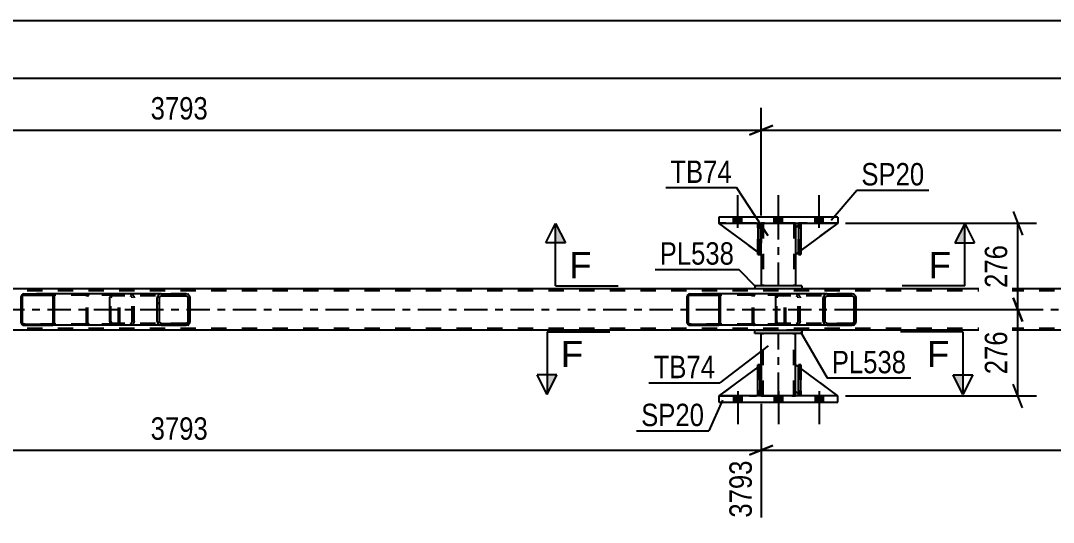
# Model space of a CAD drawing. Header units: millimetres. Extents: x 0 to 841, y 0 to 594.
# Drawn here: x 147.4 to 279.4, y 202.5 to 266.7 of the extents above; entities that cross this region are included whole.
import ezdxf

# ---------------------------------------------------------------- set-up
doc = ezdxf.new("R2010")
doc.units = ezdxf.units.MM
doc.linetypes.add('DXK_LINE_DOT2', pattern=[3.9198, 1.9599, -1.9599])
doc.linetypes.add('DXK_LINE_DOT3', pattern=[5.9187, 2.979, -0.9799, 0.9799, -0.9799])
doc.styles.add('Arial', font='ARIAL.TTF', dxfattribs={"height": 0.2})
doc.styles.add('Arial Narrow', font='ARIALN.TTF', dxfattribs={"height": 0.2})

# ---------------------------------------------------------------- blocks, each defined once
blk = doc.blocks.new('Bolt-318888172-3128 - 3103')
at = {"linetype": 'Continuous'}
for points in [[(239.6, 218.67), (238.56, 218.67), (238.56, 217.87), (239.6, 217.87)], [(239.6, 218.67), (238.56, 218.67), (238.56, 217.87), (239.6, 217.87)], [(239.6, 218.67), (238.56, 218.67), (238.56, 217.87), (239.6, 217.87)], [(244.8, 218.67), (243.76, 218.67), (243.76, 217.87), (244.8, 217.87)], [(244.8, 218.67), (243.76, 218.67), (243.76, 217.87), (244.8, 217.87)], [(250, 218.67), (248.96, 218.67), (248.96, 217.87), (250, 217.87)], [(250, 218.67), (248.96, 218.67), (248.96, 217.87), (250, 217.87)], [(250, 218.67), (248.96, 218.67), (248.96, 217.87), (250, 217.87)]]:
    blk.add_hatch(color=1, dxfattribs=at).paths.add_polyline_path(points)
at = {"color": 1, "linetype": 'Continuous'}
for p, q in [((239.08, 219.27), (239.08, 215.07)), ((239.08, 219.27), (239.08, 215.07)), ((239.08, 219.27), (239.08, 215.07)), ((244.28, 219.27), (244.28, 215.07)), ((244.28, 219.27), (244.28, 215.07)), ((249.48, 219.27), (249.48, 215.07)), ((249.48, 219.27), (249.48, 215.07)), ((249.48, 219.27), (249.48, 215.07)), ((238.56, 218.67), (238.56, 217.87)), ((238.56, 218.67), (238.56, 217.87)), ((238.56, 218.67), (238.56, 217.87)), ((239.6, 218.67), (239.6, 217.87)), ((239.6, 218.67), (239.6, 217.87)), ((239.6, 218.67), (239.6, 217.87)), ((243.76, 218.67), (243.76, 217.87)), ((243.76, 218.67), (243.76, 217.87)), ((244.8, 218.67), (244.8, 217.87)), ((244.8, 218.67), (244.8, 217.87)), ((248.96, 218.67), (248.96, 217.87)), ((248.96, 218.67), (248.96, 217.87)), ((248.96, 218.67), (248.96, 217.87)), ((250, 218.67), (250, 217.87)), ((250, 218.67), (250, 217.87)), ((250, 218.67), (250, 217.87))]:
    blk.add_line(p, q, dxfattribs=at)
blk = doc.blocks.new('Part-318888172-3245 - 3103')
at = {"linetype": 'Continuous'}
h = blk.add_hatch(dxfattribs=at)
h.set_pattern_fill('', scale=0.7, style=0, pattern_type=0)
h.set_pattern_definition([(45, (236.8374, 231.5114), (-1.57154, 1.57154), [])])
h.paths.add_polyline_path([(236.86, 231.39), (236.84, 231.51), (236.76, 231.62), (236.65, 231.68), (236.52, 231.71), (232.95, 231.71), (232.82, 231.68), (232.71, 231.62), (232.63, 231.51), (232.61, 231.39), (232.61, 228.03), (232.63, 227.91), (232.71, 227.8), (232.82, 227.73), (232.95, 227.71), (236.52, 227.71), (236.65, 227.73), (236.76, 227.8), (236.84, 227.91), (236.86, 228.03)])
h.paths.add_polyline_path([(236.68, 227.97), (236.64, 227.92), (236.59, 227.88), (236.52, 227.87), (232.95, 227.87), (232.88, 227.88), (232.83, 227.92), (232.79, 227.97), (232.78, 228.03), (232.78, 231.39), (232.79, 231.45), (232.83, 231.5), (232.88, 231.54), (232.95, 231.55), (236.52, 231.55), (236.59, 231.54), (236.64, 231.5), (236.68, 231.45), (236.69, 231.39), (236.69, 228.03)])
at = {"color": 2, "linetype": 'Continuous'}
for p, q in [((232.63, 231.51), (232.61, 231.39)), ((232.61, 228.03), (232.61, 231.39)), ((232.78, 231.39), (232.79, 231.45)), ((232.78, 228.03), (232.78, 231.39)), ((232.79, 231.45), (232.83, 231.5)), ((232.95, 231.71), (232.82, 231.68)), ((232.83, 231.5), (232.88, 231.54)), ((232.88, 231.54), (232.95, 231.55)), ((232.95, 231.71), (236.52, 231.71)), ((232.95, 231.55), (236.52, 231.55)), ((244.22, 231.71), (236.52, 231.71)), ((236.65, 231.68), (236.52, 231.71)), ((236.52, 231.55), (236.59, 231.54)), ((236.59, 231.54), (236.64, 231.5)), ((236.64, 231.5), (236.68, 231.45)), ((236.68, 231.45), (236.69, 231.39)), ((236.69, 228.03), (236.69, 231.39)), ((236.86, 231.39), (236.84, 231.51)), ((236.86, 228.03), (236.86, 231.39)), ((232.61, 228.03), (232.63, 227.91)), ((232.79, 227.97), (232.78, 228.03)), ((232.83, 227.92), (232.79, 227.97)), ((232.82, 227.73), (232.95, 227.71)), ((232.88, 227.88), (232.83, 227.92)), ((232.95, 227.87), (232.88, 227.88)), ((232.95, 227.87), (236.52, 227.87)), ((232.95, 227.71), (236.52, 227.71)), ((236.59, 227.88), (236.52, 227.87)), ((236.52, 227.71), (236.65, 227.73)), ((244.22, 227.71), (236.52, 227.71)), ((236.64, 227.92), (236.59, 227.88)), ((236.68, 227.97), (236.64, 227.92)), ((236.69, 228.03), (236.68, 227.97)), ((236.84, 227.91), (236.86, 228.03))]:
    blk.add_line(p, q, dxfattribs=at)
at = {"color": 7, "linetype": 'DXK_LINE_DOT2'}
for p, q in [((236.52, 231.71), (232.95, 231.71)), ((244.87, 231.55), (232.95, 231.55)), ((240.96, 231.39), (240.98, 231.51)), ((240.96, 228.03), (240.96, 231.39)), ((241.14, 231.45), (241.13, 231.39)), ((241.13, 228.03), (241.13, 231.39)), ((241.18, 231.5), (241.14, 231.45)), ((241.17, 231.68), (241.3, 231.71)), ((241.23, 231.54), (241.18, 231.5)), ((241.3, 231.55), (241.23, 231.54)), ((244.87, 231.71), (244.22, 231.71)), ((244.87, 231.71), (245, 231.68)), ((244.94, 231.54), (244.87, 231.55)), ((244.99, 231.5), (244.94, 231.54)), ((245.03, 231.45), (244.99, 231.5)), ((245.04, 231.39), (245.03, 231.45)), ((245.04, 228.03), (245.04, 231.39)), ((245.19, 231.51), (245.21, 231.41)), ((245.21, 231.41), (245.21, 231.39)), ((245.21, 228.03), (245.21, 231.39)), ((244.87, 227.87), (232.95, 227.87)), ((236.52, 227.71), (232.95, 227.71)), ((240.98, 227.91), (240.96, 228.03)), ((241.13, 228.03), (241.14, 227.97)), ((241.14, 227.97), (241.18, 227.92)), ((241.3, 227.71), (241.17, 227.73)), ((241.18, 227.92), (241.19, 227.91)), ((241.19, 227.91), (241.23, 227.88)), ((241.23, 227.88), (241.3, 227.87)), ((244.87, 227.71), (244.22, 227.71)), ((244.87, 227.87), (244.94, 227.88)), ((245, 227.73), (244.87, 227.71)), ((244.94, 227.88), (244.99, 227.92)), ((244.99, 227.92), (245.03, 227.97)), ((245.03, 227.97), (245.04, 228.03)), ((245.21, 228.01), (245.19, 227.91)), ((245.21, 228.03), (245.21, 228.01))]:
    blk.add_line(p, q, dxfattribs=at)
at = {"color": 2, "linetype": 'Continuous'}
for centre, start, end in [((232.93, 231.38), 110.7583, 155.68), ((236.54, 231.38), 24.32, 69.2417), ((232.93, 228.04), 204.32, 249.2417), ((236.54, 228.04), 290.7583, 335.68)]:
    blk.add_arc(centre, 0.331, start, end, dxfattribs=at)
at = {"color": 7, "linetype": 'DXK_LINE_DOT2'}
for centre, start, end in [((241.28, 231.38), 110.7583, 155.68), ((244.89, 231.38), 24.32, 69.2417), ((241.28, 228.04), 204.32, 249.2417), ((244.89, 228.04), 290.7583, 335.68)]:
    blk.add_arc(centre, 0.331, start, end, dxfattribs=at)
blk = doc.blocks.new('Bolt-318888172-3129 - 3103')
at = {"linetype": 'Continuous'}
for points in [[(238.56, 240.75), (239.6, 240.75), (239.6, 241.55), (238.56, 241.55)], [(238.56, 240.75), (239.6, 240.75), (239.6, 241.55), (238.56, 241.55)], [(238.56, 240.75), (239.6, 240.75), (239.6, 241.55), (238.56, 241.55)], [(243.76, 240.75), (244.8, 240.75), (244.8, 241.55), (243.76, 241.55)], [(243.76, 240.75), (244.8, 240.75), (244.8, 241.55), (243.76, 241.55)], [(248.96, 240.75), (250, 240.75), (250, 241.55), (248.96, 241.55)], [(248.96, 240.75), (250, 240.75), (250, 241.55), (248.96, 241.55)], [(248.96, 240.75), (250, 240.75), (250, 241.55), (248.96, 241.55)]]:
    blk.add_hatch(color=1, dxfattribs=at).paths.add_polyline_path(points)
at = {"color": 1, "linetype": 'Continuous'}
for p, q in [((239.08, 240.15), (239.08, 244.35)), ((239.08, 240.15), (239.08, 244.35)), ((239.08, 240.15), (239.08, 244.35)), ((244.28, 240.15), (244.28, 244.35)), ((244.28, 240.15), (244.28, 244.35)), ((249.48, 240.15), (249.48, 244.35)), ((249.48, 240.15), (249.48, 244.35)), ((249.48, 240.15), (249.48, 244.35)), ((238.56, 240.75), (238.56, 241.55)), ((238.56, 240.75), (238.56, 241.55)), ((238.56, 240.75), (238.56, 241.55)), ((239.6, 240.75), (239.6, 241.55)), ((239.6, 240.75), (239.6, 241.55)), ((239.6, 240.75), (239.6, 241.55)), ((243.76, 240.75), (243.76, 241.55)), ((243.76, 240.75), (243.76, 241.55)), ((244.8, 240.75), (244.8, 241.55)), ((244.8, 240.75), (244.8, 241.55)), ((248.96, 240.75), (248.96, 241.55)), ((248.96, 240.75), (248.96, 241.55)), ((248.96, 240.75), (248.96, 241.55)), ((250, 240.75), (250, 241.55)), ((250, 240.75), (250, 241.55)), ((250, 240.75), (250, 241.55))]:
    blk.add_line(p, q, dxfattribs=at)
blk = doc.blocks.new('Part-318888172-3247 - 3103')
at = {"linetype": 'Continuous'}
h = blk.add_hatch(dxfattribs=at)
h.set_pattern_fill('', scale=0.7, style=0, pattern_type=0)
h.set_pattern_definition([(45, (151.7032, 231.5114), (-1.57154, 1.57154), [])])
h.paths.add_polyline_path([(151.73, 231.39), (151.7, 231.51), (151.63, 231.62), (151.52, 231.68), (151.39, 231.71), (147.81, 231.71), (147.68, 231.68), (147.57, 231.62), (147.5, 231.51), (147.47, 231.39), (147.47, 228.03), (147.5, 227.91), (147.57, 227.8), (147.68, 227.73), (147.81, 227.71), (151.39, 227.71), (151.52, 227.73), (151.63, 227.8), (151.7, 227.91), (151.73, 228.03)])
h.paths.add_polyline_path([(151.55, 227.97), (151.51, 227.92), (151.45, 227.88), (151.39, 227.87), (147.81, 227.87), (147.75, 227.88), (147.69, 227.92), (147.66, 227.97), (147.64, 228.03), (147.64, 231.39), (147.66, 231.45), (147.69, 231.5), (147.75, 231.54), (147.81, 231.55), (151.39, 231.55), (151.45, 231.54), (151.51, 231.5), (151.55, 231.45), (151.56, 231.39), (151.56, 228.03)])
at = {"color": 2, "linetype": 'Continuous'}
for p, q in [((147.5, 231.51), (147.47, 231.39)), ((147.47, 228.03), (147.47, 231.39)), ((147.64, 231.39), (147.66, 231.45)), ((147.64, 228.03), (147.64, 231.39)), ((147.66, 231.45), (147.69, 231.5)), ((147.81, 231.71), (147.68, 231.68)), ((147.69, 231.5), (147.75, 231.54)), ((147.75, 231.54), (147.81, 231.55)), ((147.81, 231.71), (151.39, 231.71)), ((147.81, 231.55), (151.39, 231.55)), ((159.09, 231.71), (151.39, 231.71)), ((151.52, 231.68), (151.39, 231.71)), ((151.39, 231.55), (151.45, 231.54)), ((151.45, 231.54), (151.51, 231.5)), ((151.51, 231.5), (151.55, 231.45)), ((151.55, 231.45), (151.56, 231.39)), ((151.56, 228.03), (151.56, 231.39)), ((151.73, 231.39), (151.7, 231.51)), ((151.73, 228.03), (151.73, 231.39)), ((147.47, 228.03), (147.5, 227.91)), ((147.66, 227.97), (147.64, 228.03)), ((147.69, 227.92), (147.66, 227.97)), ((147.68, 227.73), (147.81, 227.71)), ((147.75, 227.88), (147.69, 227.92)), ((147.81, 227.87), (147.75, 227.88)), ((147.81, 227.87), (151.39, 227.87)), ((147.81, 227.71), (151.39, 227.71)), ((151.45, 227.88), (151.39, 227.87)), ((151.39, 227.71), (151.52, 227.73)), ((159.09, 227.71), (151.39, 227.71)), ((151.51, 227.92), (151.45, 227.88)), ((151.55, 227.97), (151.51, 227.92)), ((151.56, 228.03), (151.55, 227.97)), ((151.7, 227.91), (151.73, 228.03))]:
    blk.add_line(p, q, dxfattribs=at)
at = {"color": 7, "linetype": 'DXK_LINE_DOT2'}
for p, q in [((151.39, 231.71), (147.81, 231.71)), ((159.74, 231.55), (147.81, 231.55)), ((155.82, 231.39), (155.85, 231.51)), ((155.82, 228.03), (155.82, 231.39)), ((156, 231.45), (155.99, 231.39)), ((155.99, 228.03), (155.99, 231.39)), ((156.04, 231.5), (156, 231.45)), ((156.03, 231.68), (156.16, 231.71)), ((156.1, 231.54), (156.04, 231.5)), ((156.16, 231.55), (156.1, 231.54)), ((159.74, 231.71), (159.09, 231.71)), ((159.74, 231.71), (159.87, 231.68)), ((159.8, 231.54), (159.74, 231.55)), ((159.86, 231.5), (159.8, 231.54)), ((159.9, 231.45), (159.86, 231.5)), ((159.91, 231.39), (159.9, 231.45)), ((159.91, 228.03), (159.91, 231.39)), ((160.05, 231.51), (160.07, 231.41)), ((160.07, 231.41), (160.08, 231.39)), ((160.08, 228.03), (160.08, 231.39)), ((159.74, 227.87), (147.81, 227.87)), ((151.39, 227.71), (147.81, 227.71)), ((155.85, 227.91), (155.82, 228.03)), ((155.99, 228.03), (156, 227.97)), ((156, 227.97), (156.04, 227.92)), ((156.16, 227.71), (156.03, 227.73)), ((156.04, 227.92), (156.06, 227.91)), ((156.06, 227.91), (156.1, 227.88)), ((156.1, 227.88), (156.16, 227.87)), ((159.74, 227.71), (159.09, 227.71)), ((159.74, 227.87), (159.8, 227.88)), ((159.87, 227.73), (159.74, 227.71)), ((159.8, 227.88), (159.86, 227.92)), ((159.86, 227.92), (159.9, 227.97)), ((159.9, 227.97), (159.91, 228.03)), ((160.07, 228.01), (160.05, 227.91)), ((160.08, 228.03), (160.07, 228.01))]:
    blk.add_line(p, q, dxfattribs=at)
at = {"color": 2, "linetype": 'Continuous'}
for centre, start, end in [((147.8, 231.38), 110.7583, 155.68), ((151.4, 231.38), 24.32, 69.2417), ((147.8, 228.04), 204.32, 249.2417), ((151.4, 228.04), 290.7583, 335.68)]:
    blk.add_arc(centre, 0.331, start, end, dxfattribs=at)
at = {"color": 7, "linetype": 'DXK_LINE_DOT2'}
for centre, start, end in [((156.15, 231.38), 110.7583, 155.68), ((159.75, 231.38), 24.32, 69.2417), ((156.15, 228.04), 204.32, 249.2417), ((159.75, 228.04), 290.7583, 335.68)]:
    blk.add_arc(centre, 0.331, start, end, dxfattribs=at)
blk = doc.blocks.new('Part-318888172-3183 - 3103')
at = {"color": 2, "linetype": 'Continuous'}
for p, q in [((241.28, 232.35), (103.5, 232.35)), ((496.5, 232.35), (247.28, 232.35)), ((241.28, 227.07), (103.5, 227.07)), ((496.5, 227.07), (247.28, 227.07))]:
    blk.add_line(p, q, dxfattribs=at)
at = {"color": 7, "linetype": 'DXK_LINE_DOT2'}
for p, q in [((765.62, 232.11), (103.5, 232.11)), ((247.28, 232.35), (241.28, 232.35)), ((765.62, 227.31), (103.5, 227.31)), ((247.28, 227.07), (241.28, 227.07))]:
    blk.add_line(p, q, dxfattribs=at)
at = {"color": 7, "linetype": 'DXK_LINE_DOT3'}
blk.add_line((103.5, 229.71), (765.62, 229.71), dxfattribs=at)
blk = doc.blocks.new('Part-318888172-3259 - 3103')
at = {"color": 2, "linetype": 'Continuous'}
for p, q in [((242.08, 240.75), (242.08, 240.15)), ((246.48, 240.75), (246.48, 240.15)), ((242.08, 236.75), (242.08, 232.75)), ((246.48, 236.75), (246.48, 232.75))]:
    blk.add_line(p, q, dxfattribs=at)
at = {"color": 7, "linetype": 'DXK_LINE_DOT2'}
for p, q in [((246.48, 240.75), (242.08, 240.75)), ((242.32, 240.75), (242.32, 232.75)), ((246.24, 240.75), (246.24, 232.75)), ((242.08, 240.15), (242.08, 236.75)), ((246.48, 240.15), (246.48, 236.75)), ((246.48, 232.75), (242.08, 232.75))]:
    blk.add_line(p, q, dxfattribs=at)
at = {"color": 7, "linetype": 'DXK_LINE_DOT3'}
blk.add_line((244.28, 232.75), (244.28, 240.75), dxfattribs=at)
blk = doc.blocks.new('Part-318888172-3232 - 3103')
at = {"color": 2, "linetype": 'Continuous'}
for p, q in [((247.28, 232.75), (241.28, 232.75)), ((241.28, 232.75), (241.28, 232.35)), ((247.28, 232.75), (247.28, 232.35)), ((247.28, 232.35), (241.28, 232.35))]:
    blk.add_line(p, q, dxfattribs=at)
blk = doc.blocks.new('Part-318888172-3239 - 3103')
at = {"color": 2, "linetype": 'Continuous'}
for p, q in [((247.16, 240.75), (246.84, 240.75)), ((246.84, 240.75), (246.84, 236.75)), ((247.16, 240.75), (247.16, 240.75)), ((247.16, 240.75), (247.16, 236.75)), ((247.16, 236.75), (246.84, 236.75))]:
    blk.add_line(p, q, dxfattribs=at)
at = {"color": 7, "linetype": 'DXK_LINE_DOT2'}
for p, q in [((246.84, 240.15), (246.84, 240.75)), ((247.16, 240.15), (247.16, 240.75)), ((247.16, 240.75), (247.16, 240.75)), ((247.16, 240.15), (246.84, 240.15)), ((246.84, 240.15), (246.84, 236.75)), ((247.16, 236.75), (247.16, 240.15))]:
    blk.add_line(p, q, dxfattribs=at)
blk = doc.blocks.new('Part-318888172-3244 - 3103')
at = {"linetype": 'Continuous'}
h = blk.add_hatch(dxfattribs=at)
h.set_pattern_fill('', scale=0.7, style=0, pattern_type=0)
h.set_pattern_definition([(45, (254.1694, 231.4127), (-1.57154, 1.57154), [])])
h.paths.add_polyline_path([(254.21, 231.23), (254.17, 231.41), (254.06, 231.57), (253.9, 231.67), (253.7, 231.71), (250.52, 231.71), (250.33, 231.67), (250.17, 231.57), (250.06, 231.41), (250.02, 231.23), (250.02, 228.19), (250.06, 228.01), (250.17, 227.85), (250.33, 227.75), (250.52, 227.71), (253.7, 227.71), (253.9, 227.75), (254.06, 227.85), (254.17, 228.01), (254.21, 228.19)])
h.paths.add_polyline_path([(253.94, 228.1), (253.88, 228.02), (253.8, 227.97), (253.7, 227.95), (250.52, 227.95), (250.42, 227.97), (250.34, 228.02), (250.29, 228.1), (250.27, 228.19), (250.27, 231.23), (250.29, 231.32), (250.34, 231.4), (250.42, 231.45), (250.52, 231.47), (253.7, 231.47), (253.8, 231.45), (253.88, 231.4), (253.94, 231.32), (253.96, 231.23), (253.96, 228.19)])
at = {"color": 2, "linetype": 'Continuous'}
for p, q in [((243.95, 231.23), (243.97, 231.41)), ((243.95, 228.19), (243.95, 231.23)), ((243.97, 231.41), (244.03, 231.57)), ((244.03, 231.57), (244.12, 231.67)), ((244.12, 231.67), (244.22, 231.71)), ((250.52, 231.71), (244.22, 231.71)), ((250.06, 231.41), (250.02, 231.23)), ((250.02, 228.19), (250.02, 231.23)), ((250.27, 231.23), (250.29, 231.32)), ((250.27, 228.19), (250.27, 231.23)), ((250.29, 231.32), (250.34, 231.4)), ((250.52, 231.71), (250.33, 231.67)), ((250.34, 231.4), (250.42, 231.45)), ((250.42, 231.45), (250.52, 231.47)), ((250.52, 231.71), (253.7, 231.71)), ((250.52, 231.47), (253.7, 231.47)), ((253.9, 231.67), (253.7, 231.71)), ((253.7, 231.47), (253.8, 231.45)), ((253.8, 231.45), (253.88, 231.4)), ((253.88, 231.4), (253.94, 231.32)), ((253.94, 231.32), (253.96, 231.23)), ((253.96, 228.19), (253.96, 231.23)), ((254.21, 231.23), (254.17, 231.41)), ((254.21, 228.19), (254.21, 231.23)), ((243.97, 228.01), (243.95, 228.19)), ((244.03, 227.85), (243.97, 228.01)), ((244.12, 227.75), (244.03, 227.85)), ((244.22, 227.71), (244.12, 227.75)), ((250.52, 227.71), (244.22, 227.71)), ((250.02, 228.19), (250.06, 228.01)), ((250.29, 228.1), (250.27, 228.19)), ((250.34, 228.02), (250.29, 228.1)), ((250.33, 227.75), (250.52, 227.71)), ((250.42, 227.97), (250.34, 228.02)), ((250.52, 227.95), (250.42, 227.97)), ((250.52, 227.95), (253.7, 227.95)), ((250.52, 227.71), (253.7, 227.71)), ((253.8, 227.97), (253.7, 227.95)), ((253.7, 227.71), (253.9, 227.75)), ((253.88, 228.02), (253.8, 227.97)), ((253.94, 228.1), (253.88, 228.02)), ((253.96, 228.19), (253.94, 228.1)), ((254.17, 228.01), (254.21, 228.19))]:
    blk.add_line(p, q, dxfattribs=at)
at = {"color": 7, "linetype": 'DXK_LINE_DOT2'}
for p, q in [((244.1, 231.32), (244.08, 231.23)), ((244.08, 228.19), (244.08, 231.23)), ((244.12, 231.4), (244.1, 231.32)), ((244.17, 231.45), (244.12, 231.4)), ((244.22, 231.47), (244.17, 231.45)), ((253.7, 231.47), (244.22, 231.47)), ((245.21, 231.47), (245.21, 231.71)), ((246.55, 231.71), (246.75, 231.67)), ((246.65, 231.45), (246.55, 231.47)), ((246.73, 231.4), (246.65, 231.45)), ((246.79, 231.32), (246.73, 231.4)), ((246.81, 231.23), (246.79, 231.32)), ((246.81, 228.19), (246.81, 231.23)), ((247.02, 231.41), (247.06, 231.23)), ((247.06, 228.19), (247.06, 231.23)), ((253.7, 231.71), (250.52, 231.71)), ((244.08, 228.19), (244.1, 228.1)), ((244.1, 228.1), (244.12, 228.02)), ((244.12, 228.02), (244.17, 227.97)), ((244.17, 227.97), (244.22, 227.95)), ((253.7, 227.95), (244.22, 227.95)), ((245.21, 227.71), (245.21, 227.95)), ((246.55, 227.95), (246.65, 227.97)), ((246.75, 227.75), (246.55, 227.71)), ((246.65, 227.97), (246.73, 228.02)), ((246.73, 228.02), (246.79, 228.1)), ((246.79, 228.1), (246.81, 228.19)), ((247.06, 228.19), (247.02, 228.01)), ((253.7, 227.71), (250.52, 227.71))]:
    blk.add_line(p, q, dxfattribs=at)
for centre, start, end in [((246.57, 231.21), 23.8494, 68.8059), ((246.57, 228.2), 291.1941, 336.1506)]:
    blk.add_arc(centre, 0.492, start, end, dxfattribs=at)
at = {"color": 2, "linetype": 'Continuous'}
for centre, start, end in [((250.51, 231.21), 111.1941, 156.1506), ((253.72, 231.21), 23.8494, 68.8059), ((250.51, 228.2), 203.8494, 248.8059), ((253.72, 228.2), 291.1941, 336.1506)]:
    blk.add_arc(centre, 0.492, start, end, dxfattribs=at)
blk = doc.blocks.new('Part-318888172-3246 - 3103')
at = {"linetype": 'Continuous'}
h = blk.add_hatch(dxfattribs=at)
h.set_pattern_fill('', scale=0.7, style=0, pattern_type=0)
h.set_pattern_definition([(45, (169.0352, 231.4127), (-1.57154, 1.57154), [])])
h.paths.add_polyline_path([(169.07, 231.23), (169.04, 231.41), (168.93, 231.57), (168.76, 231.67), (168.57, 231.71), (165.39, 231.71), (165.19, 231.67), (165.03, 231.57), (164.92, 231.41), (164.88, 231.23), (164.88, 228.19), (164.92, 228.01), (165.03, 227.85), (165.19, 227.75), (165.39, 227.71), (168.57, 227.71), (168.76, 227.75), (168.93, 227.85), (169.04, 228.01), (169.07, 228.19)])
h.paths.add_polyline_path([(168.8, 228.1), (168.75, 228.02), (168.67, 227.97), (168.57, 227.95), (165.39, 227.95), (165.29, 227.97), (165.21, 228.02), (165.15, 228.1), (165.14, 228.19), (165.14, 231.23), (165.15, 231.32), (165.21, 231.4), (165.29, 231.45), (165.39, 231.47), (168.57, 231.47), (168.67, 231.45), (168.75, 231.4), (168.8, 231.32), (168.82, 231.23), (168.82, 228.19)])
at = {"color": 2, "linetype": 'Continuous'}
for p, q in [((158.82, 231.23), (158.84, 231.41)), ((158.82, 228.19), (158.82, 231.23)), ((158.84, 231.41), (158.89, 231.57)), ((158.89, 231.57), (158.98, 231.67)), ((158.98, 231.67), (159.09, 231.71)), ((165.39, 231.71), (159.09, 231.71)), ((164.92, 231.41), (164.88, 231.23)), ((164.88, 228.19), (164.88, 231.23)), ((165.14, 231.23), (165.15, 231.32)), ((165.14, 228.19), (165.14, 231.23)), ((165.15, 231.32), (165.21, 231.4)), ((165.39, 231.71), (165.19, 231.67)), ((165.21, 231.4), (165.29, 231.45)), ((165.29, 231.45), (165.39, 231.47)), ((165.39, 231.71), (168.57, 231.71)), ((165.39, 231.47), (168.57, 231.47)), ((168.76, 231.67), (168.57, 231.71)), ((168.57, 231.47), (168.67, 231.45)), ((168.67, 231.45), (168.75, 231.4)), ((168.75, 231.4), (168.8, 231.32)), ((168.8, 231.32), (168.82, 231.23)), ((168.82, 228.19), (168.82, 231.23)), ((169.07, 231.23), (169.04, 231.41)), ((169.07, 228.19), (169.07, 231.23)), ((158.84, 228.01), (158.82, 228.19)), ((158.89, 227.85), (158.84, 228.01)), ((158.98, 227.75), (158.89, 227.85)), ((159.09, 227.71), (158.98, 227.75)), ((165.39, 227.71), (159.09, 227.71)), ((164.88, 228.19), (164.92, 228.01)), ((165.15, 228.1), (165.14, 228.19)), ((165.21, 228.02), (165.15, 228.1)), ((165.19, 227.75), (165.39, 227.71)), ((165.29, 227.97), (165.21, 228.02)), ((165.39, 227.95), (165.29, 227.97)), ((165.39, 227.95), (168.57, 227.95)), ((165.39, 227.71), (168.57, 227.71)), ((168.67, 227.97), (168.57, 227.95)), ((168.57, 227.71), (168.76, 227.75)), ((168.75, 228.02), (168.67, 227.97)), ((168.8, 228.1), (168.75, 228.02)), ((168.82, 228.19), (168.8, 228.1)), ((169.04, 228.01), (169.07, 228.19))]:
    blk.add_line(p, q, dxfattribs=at)
at = {"color": 7, "linetype": 'DXK_LINE_DOT2'}
for p, q in [((158.96, 231.32), (158.95, 231.23)), ((158.95, 228.19), (158.95, 231.23)), ((158.99, 231.4), (158.96, 231.32)), ((159.03, 231.45), (158.99, 231.4)), ((159.09, 231.47), (159.03, 231.45)), ((168.57, 231.47), (159.09, 231.47)), ((160.08, 231.47), (160.08, 231.71)), ((161.42, 231.71), (161.61, 231.67)), ((161.52, 231.45), (161.42, 231.47)), ((161.6, 231.4), (161.52, 231.45)), ((161.65, 231.32), (161.6, 231.4)), ((161.67, 231.23), (161.65, 231.32)), ((161.67, 228.19), (161.67, 231.23)), ((161.89, 231.41), (161.92, 231.23)), ((161.92, 228.19), (161.92, 231.23)), ((168.57, 231.71), (165.39, 231.71)), ((158.95, 228.19), (158.96, 228.1)), ((158.96, 228.1), (158.99, 228.02)), ((158.99, 228.02), (159.03, 227.97)), ((159.03, 227.97), (159.09, 227.95)), ((168.57, 227.95), (159.09, 227.95)), ((160.08, 227.71), (160.08, 227.95)), ((161.42, 227.95), (161.52, 227.97)), ((161.61, 227.75), (161.42, 227.71)), ((161.52, 227.97), (161.6, 228.02)), ((161.6, 228.02), (161.65, 228.1)), ((161.65, 228.1), (161.67, 228.19)), ((161.92, 228.19), (161.89, 228.01)), ((168.57, 227.71), (165.39, 227.71))]:
    blk.add_line(p, q, dxfattribs=at)
for centre, start, end in [((161.44, 231.21), 23.8494, 68.8059), ((161.44, 228.2), 291.1941, 336.1506)]:
    blk.add_arc(centre, 0.492, start, end, dxfattribs=at)
at = {"color": 2, "linetype": 'Continuous'}
for centre, start, end in [((165.37, 231.21), 111.1941, 156.1506), ((168.59, 231.21), 23.8494, 68.8059), ((165.37, 228.2), 203.8494, 248.8059), ((168.59, 228.2), 291.1941, 336.1506)]:
    blk.add_arc(centre, 0.492, start, end, dxfattribs=at)
blk = doc.blocks.new('Part-318888172-3261 - 3103')
at = {"color": 7, "linetype": 'DXK_LINE_DOT2'}
for p, q in [((241.64, 240.15), (241.64, 240.75)), ((241.64, 240.75), (241.64, 240.75)), ((241.64, 240.75), (241.64, 236.75)), ((241.96, 240.75), (241.64, 240.75)), ((241.96, 240.15), (241.96, 240.75)), ((241.96, 236.75), (241.96, 240.75)), ((241.64, 236.75), (241.64, 240.15)), ((241.64, 240.15), (241.96, 240.15)), ((241.96, 240.15), (241.96, 236.75)), ((241.64, 236.75), (241.96, 236.75))]:
    blk.add_line(p, q, dxfattribs=at)
blk = doc.blocks.new('Part-318888172-3267 - 3103')
at = {"color": 2, "linetype": 'Continuous'}
for p, q in [((251.88, 218.67), (236.68, 218.67)), ((236.68, 218.67), (236.68, 217.87)), ((236.68, 217.87), (251.88, 217.87)), ((251.88, 217.87), (251.88, 218.67))]:
    blk.add_line(p, q, dxfattribs=at)
blk = doc.blocks.new('Part-318888172-3272 - 3103')
at = {"color": 2, "linetype": 'Continuous'}
for p, q in [((251.88, 241.55), (236.68, 241.55)), ((236.68, 241.55), (236.68, 240.75)), ((236.68, 240.75), (251.88, 240.75)), ((251.88, 241.55), (251.88, 240.75))]:
    blk.add_line(p, q, dxfattribs=at)
blk = doc.blocks.new('Part-318888172-3277 - 3103')
at = {"color": 2, "linetype": 'Continuous'}
for p, q in [((242.08, 222.67), (242.08, 226.67)), ((246.48, 222.67), (246.48, 226.67)), ((242.08, 218.67), (242.08, 219.27)), ((246.48, 218.67), (246.48, 219.27))]:
    blk.add_line(p, q, dxfattribs=at)
at = {"color": 7, "linetype": 'DXK_LINE_DOT2'}
for p, q in [((246.48, 226.67), (242.08, 226.67)), ((242.32, 218.67), (242.32, 226.67)), ((246.24, 218.67), (246.24, 226.67)), ((242.08, 219.27), (242.08, 222.67)), ((246.48, 219.27), (246.48, 222.67)), ((242.08, 218.67), (246.48, 218.67))]:
    blk.add_line(p, q, dxfattribs=at)
at = {"color": 7, "linetype": 'DXK_LINE_DOT3'}
blk.add_line((244.28, 218.67), (244.28, 226.67), dxfattribs=at)
blk = doc.blocks.new('Part-318888172-3282 - 3103')
at = {"color": 2, "linetype": 'Continuous'}
for p, q in [((241.28, 227.07), (247.28, 227.07)), ((241.28, 226.67), (241.28, 227.07)), ((247.28, 226.67), (241.28, 226.67)), ((247.28, 227.07), (247.28, 226.67))]:
    blk.add_line(p, q, dxfattribs=at)
blk = doc.blocks.new('Part-318888172-3284 - 3103')
at = {"color": 7, "linetype": 'DXK_LINE_DOT2'}
for p, q in [((247.16, 222.67), (246.84, 222.67)), ((246.84, 219.27), (246.84, 222.67)), ((246.84, 218.67), (246.84, 222.67)), ((247.16, 222.67), (247.16, 219.27)), ((247.16, 218.67), (247.16, 222.67)), ((247.16, 219.27), (246.84, 219.27)), ((246.84, 218.67), (246.84, 219.27)), ((247.16, 219.27), (247.16, 218.67)), ((247.16, 218.67), (246.84, 218.67)), ((247.16, 218.67), (247.16, 218.67))]:
    blk.add_line(p, q, dxfattribs=at)
blk = doc.blocks.new('Part-318888172-3286 - 3103')
at = {"color": 2, "linetype": 'Continuous'}
for p, q in [((246.84, 218.67), (246.84, 222.67)), ((246.84, 222.67), (247.16, 222.67)), ((247.16, 218.67), (247.16, 222.67)), ((246.84, 218.67), (246.84, 218.67)), ((247.16, 218.67), (246.84, 218.67))]:
    blk.add_line(p, q, dxfattribs=at)
at = {"color": 7, "linetype": 'DXK_LINE_DOT2'}
for p, q in [((246.84, 222.67), (246.84, 219.27)), ((247.16, 219.27), (247.16, 222.67)), ((246.84, 219.27), (246.84, 218.67)), ((246.84, 219.27), (247.16, 219.27)), ((247.16, 218.67), (247.16, 219.27)), ((247.16, 218.67), (247.16, 218.67))]:
    blk.add_line(p, q, dxfattribs=at)
blk = doc.blocks.new('Part-318888172-3313 - 3103')
at = {"color": 2, "linetype": 'Continuous'}
for p, q in [((246.84, 240.5), (246.48, 240.15)), ((251.88, 240.75), (247.16, 237.25)), ((246.48, 240.15), (246.48, 236.75)), ((246.84, 237.01), (246.48, 236.75))]:
    blk.add_line(p, q, dxfattribs=at)
at = {"color": 7, "linetype": 'DXK_LINE_DOT2'}
for p, q in [((247.08, 240.75), (246.84, 240.5)), ((251.88, 240.75), (247.08, 240.75)), ((247.16, 237.25), (246.84, 237.01))]:
    blk.add_line(p, q, dxfattribs=at)
blk = doc.blocks.new('Part-318888172-3314 - 3103')
at = {"color": 7, "linetype": 'DXK_LINE_DOT2'}
for p, q in [((247.08, 240.75), (246.48, 240.15)), ((246.48, 236.75), (251.88, 240.75)), ((251.88, 240.75), (247.08, 240.75)), ((246.48, 240.15), (246.48, 236.75))]:
    blk.add_line(p, q, dxfattribs=at)
blk = doc.blocks.new('Part-318888172-3315 - 3103')
at = {"color": 2, "linetype": 'Continuous'}
for p, q in [((241.64, 237.08), (236.68, 240.75)), ((241.64, 240.6), (241.48, 240.75)), ((242.08, 240.15), (241.96, 240.28)), ((242.08, 240.15), (242.08, 240.15)), ((242.08, 236.75), (242.08, 240.15)), ((241.96, 236.84), (242.08, 236.75)), ((242.08, 236.75), (242.08, 236.75))]:
    blk.add_line(p, q, dxfattribs=at)
at = {"color": 7, "linetype": 'DXK_LINE_DOT2'}
for p, q in [((241.48, 240.75), (236.68, 240.75)), ((241.48, 240.75), (242.08, 240.15)), ((241.96, 240.28), (241.64, 240.6)), ((242.08, 240.15), (242.08, 236.75)), ((241.96, 236.84), (241.64, 237.08))]:
    blk.add_line(p, q, dxfattribs=at)
blk = doc.blocks.new('Part-318888172-3316 - 3103')
at = {"color": 7, "linetype": 'DXK_LINE_DOT2'}
for p, q in [((242.08, 236.75), (236.68, 240.75)), ((236.68, 240.75), (241.48, 240.75)), ((241.48, 240.75), (242.08, 240.15)), ((242.08, 240.15), (241.48, 240.75)), ((242.08, 240.15), (242.08, 236.75)), ((242.08, 240.15), (242.08, 240.15)), ((242.08, 240.15), (242.08, 236.75))]:
    blk.add_line(p, q, dxfattribs=at)
blk = doc.blocks.new('Part-318888172-3317 - 3103')
at = {"color": 2, "linetype": 'Continuous'}
for p, q in [((241.96, 240.75), (241.64, 240.75)), ((241.64, 240.75), (241.64, 236.75)), ((241.96, 240.75), (241.96, 240.75)), ((241.96, 240.75), (241.96, 236.75)), ((241.96, 236.75), (241.64, 236.75))]:
    blk.add_line(p, q, dxfattribs=at)
at = {"color": 7, "linetype": 'DXK_LINE_DOT2'}
for p, q in [((241.64, 240.15), (241.64, 240.75)), ((241.96, 240.15), (241.96, 240.75)), ((241.96, 240.75), (241.96, 240.75)), ((241.96, 240.15), (241.64, 240.15)), ((241.64, 240.15), (241.64, 236.75)), ((241.96, 236.75), (241.96, 240.15))]:
    blk.add_line(p, q, dxfattribs=at)
blk = doc.blocks.new('Part-318888172-3321 - 3103')
at = {"color": 7, "linetype": 'DXK_LINE_DOT2'}
for p, q in [((241.96, 222.67), (241.64, 222.67)), ((241.64, 219.27), (241.64, 222.67)), ((241.64, 218.67), (241.64, 222.67)), ((241.96, 222.67), (241.96, 219.27)), ((241.96, 218.67), (241.96, 222.67)), ((241.96, 219.27), (241.64, 219.27)), ((241.64, 218.67), (241.64, 219.27)), ((241.96, 219.27), (241.96, 218.67)), ((241.96, 218.67), (241.64, 218.67)), ((241.96, 218.67), (241.96, 218.67))]:
    blk.add_line(p, q, dxfattribs=at)
blk = doc.blocks.new('Part-318888172-3323 - 3103')
at = {"color": 2, "linetype": 'Continuous'}
for p, q in [((241.64, 218.67), (241.64, 222.67)), ((241.64, 222.67), (241.96, 222.67)), ((241.96, 218.67), (241.96, 222.67)), ((241.64, 218.67), (241.64, 218.67)), ((241.96, 218.67), (241.64, 218.67))]:
    blk.add_line(p, q, dxfattribs=at)
at = {"color": 7, "linetype": 'DXK_LINE_DOT2'}
for p, q in [((241.64, 222.67), (241.64, 219.27)), ((241.96, 219.27), (241.96, 222.67)), ((241.64, 219.27), (241.64, 218.67)), ((241.64, 219.27), (241.96, 219.27)), ((241.96, 218.67), (241.96, 219.27)), ((241.96, 218.67), (241.96, 218.67))]:
    blk.add_line(p, q, dxfattribs=at)
blk = doc.blocks.new('Part-318888172-3324 - 3103')
at = {"color": 7, "linetype": 'DXK_LINE_DOT2'}
for p, q in [((242.08, 222.67), (236.68, 218.67)), ((242.08, 219.27), (242.08, 222.67)), ((242.08, 222.67), (242.08, 219.27)), ((241.48, 218.67), (242.08, 219.27)), ((242.08, 219.27), (241.48, 218.67)), ((242.08, 219.27), (242.08, 219.27)), ((236.68, 218.67), (241.48, 218.67))]:
    blk.add_line(p, q, dxfattribs=at)
blk = doc.blocks.new('Part-318888172-3325 - 3103')
at = {"color": 2, "linetype": 'Continuous'}
for p, q in [((241.64, 222.34), (236.68, 218.67)), ((242.08, 222.67), (241.96, 222.58)), ((242.08, 219.27), (242.08, 222.67)), ((242.08, 219.27), (241.96, 219.14)), ((242.08, 219.27), (242.08, 219.27)), ((241.64, 218.82), (241.48, 218.67))]:
    blk.add_line(p, q, dxfattribs=at)
at = {"color": 7, "linetype": 'DXK_LINE_DOT2'}
for p, q in [((241.96, 222.58), (241.64, 222.34)), ((242.08, 219.27), (242.08, 222.67)), ((242.08, 219.27), (241.48, 218.67)), ((236.68, 218.67), (241.48, 218.67)), ((241.96, 219.14), (241.64, 218.82))]:
    blk.add_line(p, q, dxfattribs=at)
blk = doc.blocks.new('Part-318888172-3326 - 3103')
at = {"color": 7, "linetype": 'DXK_LINE_DOT2'}
for p, q in [((246.84, 240.15), (246.84, 240.75)), ((246.84, 240.75), (246.84, 240.75)), ((246.84, 240.75), (246.84, 236.75)), ((247.16, 240.75), (246.84, 240.75)), ((247.16, 240.15), (247.16, 240.75)), ((247.16, 236.75), (247.16, 240.75)), ((246.84, 236.75), (246.84, 240.15)), ((246.84, 240.15), (247.16, 240.15)), ((247.16, 240.15), (247.16, 236.75)), ((246.84, 236.75), (247.16, 236.75))]:
    blk.add_line(p, q, dxfattribs=at)
blk = doc.blocks.new('Part-318888172-3327 - 3103')
at = {"color": 7, "linetype": 'DXK_LINE_DOT2'}
for p, q in [((246.48, 219.27), (246.48, 222.67)), ((246.48, 222.67), (251.88, 218.67)), ((247.08, 218.67), (246.48, 219.27)), ((251.88, 218.67), (247.08, 218.67))]:
    blk.add_line(p, q, dxfattribs=at)
blk = doc.blocks.new('Part-318888172-3328 - 3103')
at = {"color": 2, "linetype": 'Continuous'}
for p, q in [((246.48, 219.27), (246.48, 222.67)), ((246.84, 222.41), (246.48, 222.67)), ((251.88, 218.67), (247.16, 222.17)), ((246.84, 218.92), (246.48, 219.27))]:
    blk.add_line(p, q, dxfattribs=at)
at = {"color": 7, "linetype": 'DXK_LINE_DOT2'}
for p, q in [((247.16, 222.17), (246.84, 222.41)), ((247.08, 218.67), (246.84, 218.92)), ((251.88, 218.67), (247.08, 218.67)), ((251.88, 218.67), (251.88, 218.67)), ((251.88, 218.67), (251.88, 218.67))]:
    blk.add_line(p, q, dxfattribs=at)
blk = doc.blocks.new('StraightDimension-318888172-3474 - 3103')
at = {"color": 7, "linetype": 'Continuous'}
for p, q in [((242.08, 241.75), (242.08, 255.52)), ((93.28, 252.67), (242.08, 252.67)), ((240.58, 252.07), (243.58, 253.27))]:
    blk.add_line(p, q, dxfattribs=at)
at = {"color": 0}
blk.add_wipeout([(171.94, 253.42), (171.94, 257.62), (163.43, 257.62), (163.43, 253.42)], dxfattribs=at)
at = {"color": 3, "style": 'Arial Narrow'}
blk.add_text('3793', height=2.863, dxfattribs=at).set_placement((164.03, 254.02))
blk = doc.blocks.new('StraightDimension-318888172-3428 - 3103')
at = {"color": 7, "linetype": 'Continuous'}
blk.add_line((93.28, 259.29), (775.84, 259.29), dxfattribs=at)
blk = doc.blocks.new('StraightDimension-318888172-3449 - 3103')
at = {"color": 7, "linetype": 'Continuous'}
blk.add_line((92.64, 266.66), (776.48, 266.66), dxfattribs=at)
blk = doc.blocks.new('StraightDimension-318888172-16258 - 3103')
at = {"color": 7, "linetype": 'Continuous'}
for p, q in [((274.28, 231.21), (275.48, 228.21)), ((252.88, 229.71), (277.28, 229.71)), ((274.88, 218.67), (274.88, 229.71)), ((275.48, 217.17), (274.28, 220.17)), ((252.88, 218.67), (277.28, 218.67))]:
    blk.add_line(p, q, dxfattribs=at)
at = {"color": 0}
blk.add_wipeout([(274.13, 227.53), (269.93, 227.53), (269.93, 220.85), (274.13, 220.85)], dxfattribs=at)
at = {"color": 3, "style": 'Arial Narrow'}
blk.add_text('276', height=2.863, rotation=90.0002, dxfattribs=at).set_placement((273.53, 221.45))
blk = doc.blocks.new('StraightDimension-318888172-3469 - 3103')
at = {"color": 7, "linetype": 'Continuous'}
for p, q in [((242.08, 241.75), (242.08, 255.52)), ((243.58, 253.27), (240.58, 252.07)), ((242.08, 252.67), (497.3, 252.67))]:
    blk.add_line(p, q, dxfattribs=at)
blk = doc.blocks.new('StraightDimension-318888172-3568 - 3103')
at = {"color": 7, "linetype": 'Continuous'}
for p, q in [((242.08, 217.67), (242.08, 203.11)), ((93.28, 211.72), (242.08, 211.72)), ((240.58, 211.12), (243.58, 212.32))]:
    blk.add_line(p, q, dxfattribs=at)
at = {"color": 0}
blk.add_wipeout([(171.94, 212.47), (171.94, 216.67), (163.43, 216.67), (163.43, 212.47)], dxfattribs=at)
at = {"color": 3, "style": 'Arial Narrow'}
blk.add_text('3793', height=2.863, dxfattribs=at).set_placement((164.03, 213.07))
at = {"color": 0, "linetype": 'Continuous'}
blk.add_wipeout([(241.48, 211.02), (237.28, 211.02), (237.28, 202.51), (241.48, 202.51)], dxfattribs=at)
at = {"color": 3, "linetype": 'Continuous', "style": 'Arial Narrow'}
blk.add_text('3793', height=2.863, rotation=90.0002, dxfattribs=at).set_placement((240.88, 203.11))
blk = doc.blocks.new('StraightDimension-318888172-3573 - 3103')
at = {"color": 7, "linetype": 'Continuous'}
for p, q in [((242.08, 217.67), (242.08, 203.11)), ((243.58, 212.32), (240.58, 211.12)), ((242.08, 211.72), (497.3, 211.72))]:
    blk.add_line(p, q, dxfattribs=at)
blk = doc.blocks.new('StraightDimension-318888172-16257 - 3103')
at = {"color": 7, "linetype": 'Continuous'}
for p, q in [((274.28, 242.25), (275.48, 239.25)), ((252.88, 240.75), (277.28, 240.75)), ((274.88, 229.71), (274.88, 240.75)), ((275.48, 228.21), (274.28, 231.21)), ((252.88, 229.71), (277.28, 229.71))]:
    blk.add_line(p, q, dxfattribs=at)
at = {"color": 0}
blk.add_wipeout([(274.13, 238.57), (269.93, 238.57), (269.93, 231.89), (274.13, 231.89)], dxfattribs=at)
at = {"color": 3, "style": 'Arial Narrow'}
blk.add_text('276', height=2.863, rotation=90.0002, dxfattribs=at).set_placement((273.53, 232.49))
blk = doc.blocks.new('Mark-318888172-3255 - 3103')
at = {"color": 0}
blk.add_wipeout([(238.32, 245.91), (238.32, 248.91), (230.47, 248.91), (230.47, 245.91)], dxfattribs=at)
blk.add_wipeout([(238.32, 245.91), (238.32, 248.91), (230.47, 248.91), (230.47, 245.91)], dxfattribs=at)
at = {"color": 30, "linetype": 'Continuous'}
for p in [(229.87, 245.31), (242.98, 239.14)]:
    blk.add_line(p, (238.92, 245.31), dxfattribs=at)
at = {"color": 3, "style": 'Arial Narrow'}
blk.add_text('TB74', height=2.863, dxfattribs=at).set_placement((230.47, 245.91))
blk = doc.blocks.new('Mark-318888172-3228 - 3103')
at = {"color": 0}
blk.add_wipeout([(238.62, 235.46), (238.62, 238.46), (229.11, 238.46), (229.11, 235.46)], dxfattribs=at)
blk.add_wipeout([(238.62, 235.46), (238.62, 238.46), (229.11, 238.46), (229.11, 235.46)], dxfattribs=at)
at = {"color": 30, "linetype": 'Continuous'}
for p in [(228.51, 234.86), (241.45, 232.56)]:
    blk.add_line(p, (239.22, 234.86), dxfattribs=at)
at = {"color": 3, "style": 'Arial Narrow'}
blk.add_text('PL538', height=2.863, dxfattribs=at).set_placement((229.11, 235.46))
blk = doc.blocks.new('Mark-318888172-3263 - 3103')
at = {"color": 0}
blk.add_wipeout([(234.78, 214.81), (234.78, 217.81), (226.74, 217.81), (226.74, 214.81)], dxfattribs=at)
blk.add_wipeout([(234.78, 214.81), (234.78, 217.81), (226.74, 217.81), (226.74, 214.81)], dxfattribs=at)
at = {"color": 30, "linetype": 'Continuous'}
for p in [(237.15, 218.12), (226.14, 214.21)]:
    blk.add_line(p, (235.38, 214.21), dxfattribs=at)
at = {"color": 3, "style": 'Arial Narrow'}
blk.add_text('SP20', height=2.863, dxfattribs=at).set_placement((226.74, 214.81))
blk = doc.blocks.new('Mark-318888172-3268 - 3103')
at = {"color": 0}
blk.add_wipeout([(262.93, 245.59), (262.93, 248.59), (254.89, 248.59), (254.89, 245.59)], dxfattribs=at)
blk.add_wipeout([(262.93, 245.59), (262.93, 248.59), (254.89, 248.59), (254.89, 245.59)], dxfattribs=at)
at = {"color": 30, "linetype": 'Continuous'}
for p, q in [((251.03, 241.15), (254.29, 244.99)), ((254.29, 244.99), (263.53, 244.99))]:
    blk.add_line(p, q, dxfattribs=at)
at = {"color": 3, "style": 'Arial Narrow'}
blk.add_text('SP20', height=2.863, dxfattribs=at).set_placement((254.89, 245.59))
blk = doc.blocks.new('Mark-318888172-3273 - 3103')
at = {"color": 0}
blk.add_wipeout([(236.19, 220.94), (236.19, 223.94), (228.33, 223.94), (228.33, 220.94)], dxfattribs=at)
blk.add_wipeout([(236.19, 220.94), (236.19, 223.94), (228.33, 223.94), (228.33, 220.94)], dxfattribs=at)
at = {"color": 30, "linetype": 'Continuous'}
for p in [(242.98, 225.06), (227.73, 220.34)]:
    blk.add_line(p, (236.79, 220.34), dxfattribs=at)
at = {"color": 3, "style": 'Arial Narrow'}
blk.add_text('TB74', height=2.863, dxfattribs=at).set_placement((228.33, 220.94))
blk = doc.blocks.new('Mark-318888172-3278 - 3103')
at = {"color": 0}
blk.add_wipeout([(260.62, 221.57), (260.62, 224.57), (251.11, 224.57), (251.11, 221.57)], dxfattribs=at)
blk.add_wipeout([(260.62, 221.57), (260.62, 224.57), (251.11, 224.57), (251.11, 221.57)], dxfattribs=at)
at = {"color": 30, "linetype": 'Continuous'}
for p, q in [((247.09, 226.86), (250.51, 220.97)), ((250.51, 220.97), (261.22, 220.97))]:
    blk.add_line(p, q, dxfattribs=at)
at = {"color": 3, "style": 'Arial Narrow'}
blk.add_text('PL538', height=2.863, dxfattribs=at).set_placement((251.11, 221.57))
blk = doc.blocks.new('SectionMark-318888172-3615 - 3103')
at = {"linetype": 'Continuous'}
for points in [[(217.05, 238.23), (215.8, 238.23), (215.8, 240.73)], [(268.1, 238.23), (266.85, 238.23), (268.1, 240.73)]]:
    blk.add_hatch(color=6, dxfattribs=at).paths.add_polyline_path(points)
at = {"color": 6, "linetype": 'Continuous'}
for p, q in [((214.55, 238.23), (215.8, 240.73)), ((215.8, 232.73), (215.8, 240.73)), ((215.8, 240.73), (217.05, 238.23)), ((268.1, 240.73), (266.85, 238.23)), ((268.1, 232.73), (268.1, 240.73)), ((268.1, 240.73), (269.35, 238.23)), ((217.05, 238.23), (214.55, 238.23)), ((266.85, 238.23), (269.35, 238.23)), ((215.8, 232.73), (223.8, 232.73)), ((268.1, 232.73), (260.1, 232.73))]:
    blk.add_line(p, q, dxfattribs=at)
at = {"color": 0, "linetype": 'Continuous'}
for points in [[(220.4, 233.73), (220.4, 237.23), (217.55, 237.23), (217.55, 233.73)], [(266.35, 233.73), (266.35, 237.23), (263.5, 237.23), (263.5, 233.73)]]:
    blk.add_wipeout(points, dxfattribs=at)
at = {"color": 3, "linetype": 'Continuous', "style": 'Arial'}
for p in [(217.55, 233.73), (263.5, 233.73)]:
    blk.add_text('F', height=3.34, dxfattribs=at).set_placement(p)
blk = doc.blocks.new('SectionMark-318888172-3619 - 3103')
at = {"linetype": 'Continuous'}
for points in [[(214.71, 221.36), (215.96, 221.36), (214.71, 218.86)], [(266.63, 221.36), (267.88, 221.36), (267.88, 218.86)]]:
    blk.add_hatch(color=6, dxfattribs=at).paths.add_polyline_path(points)
at = {"color": 6, "linetype": 'Continuous'}
for p, q in [((214.71, 226.86), (222.71, 226.86)), ((214.71, 226.86), (214.71, 218.86)), ((267.88, 226.86), (259.88, 226.86)), ((267.88, 226.86), (267.88, 218.86)), ((214.71, 218.86), (213.46, 221.36)), ((215.96, 221.36), (213.46, 221.36)), ((214.71, 218.86), (215.96, 221.36)), ((266.63, 221.36), (269.13, 221.36)), ((267.88, 218.86), (266.63, 221.36)), ((269.13, 221.36), (267.88, 218.86))]:
    blk.add_line(p, q, dxfattribs=at)
at = {"color": 0, "linetype": 'Continuous'}
for points in [[(219.31, 222.36), (219.31, 225.86), (216.46, 225.86), (216.46, 222.36)], [(266.13, 222.36), (266.13, 225.86), (263.28, 225.86), (263.28, 222.36)]]:
    blk.add_wipeout(points, dxfattribs=at)
at = {"color": 3, "linetype": 'Continuous', "style": 'Arial'}
for p in [(216.46, 222.36), (263.28, 222.36)]:
    blk.add_text('F', height=3.34, dxfattribs=at).set_placement(p)

msp = doc.modelspace()

# ---------------------------------------------------------------- block references
for name in ['Bolt-318888172-3129 - 3103', 'Part-318888172-3272 - 3103', 'Part-318888172-3315 - 3103', 'Part-318888172-3316 - 3103', 'Part-318888172-3261 - 3103', 'Part-318888172-3317 - 3103', 'Part-318888172-3259 - 3103', 'Part-318888172-3313 - 3103', 'Part-318888172-3314 - 3103', 'Part-318888172-3239 - 3103', 'Part-318888172-3326 - 3103', 'Part-318888172-3232 - 3103', 'Part-318888172-3183 - 3103', 'Part-318888172-3247 - 3103', 'Part-318888172-3246 - 3103', 'Part-318888172-3245 - 3103', 'Part-318888172-3244 - 3103', 'Part-318888172-3282 - 3103', 'Part-318888172-3277 - 3103', 'Part-318888172-3324 - 3103', 'Part-318888172-3325 - 3103', 'Part-318888172-3321 - 3103', 'Part-318888172-3323 - 3103', 'Part-318888172-3327 - 3103', 'Part-318888172-3328 - 3103', 'Part-318888172-3284 - 3103', 'Part-318888172-3286 - 3103', 'Bolt-318888172-3128 - 3103', 'Part-318888172-3267 - 3103']:
    msp.add_blockref(name, (0, 0))

# ---------------------------------------------------------------- next in the draw order: block references
for name in ['StraightDimension-318888172-3474 - 3103', 'StraightDimension-318888172-16258 - 3103', 'StraightDimension-318888172-3568 - 3103']:
    msp.add_blockref(name, (0, 0))

# ---------------------------------------------------------------- next in the draw order: block references
for name in ['StraightDimension-318888172-3428 - 3103', 'Mark-318888172-3278 - 3103', 'Mark-318888172-3273 - 3103', 'Mark-318888172-3263 - 3103', 'StraightDimension-318888172-3573 - 3103']:
    msp.add_blockref(name, (0, 0))

# ---------------------------------------------------------------- next in the draw order: block references
for name in ['StraightDimension-318888172-3449 - 3103', 'SectionMark-318888172-3619 - 3103']:
    msp.add_blockref(name, (0, 0))

# ---------------------------------------------------------------- next in the draw order: block references
for name in ['StraightDimension-318888172-3469 - 3103', 'Mark-318888172-3228 - 3103']:
    msp.add_blockref(name, (0, 0))

# ---------------------------------------------------------------- next in the draw order: block references
for name in ['Mark-318888172-3255 - 3103', 'StraightDimension-318888172-16257 - 3103']:
    msp.add_blockref(name, (0, 0))

# ---------------------------------------------------------------- next in the draw order: block references
msp.add_blockref('Mark-318888172-3268 - 3103', (0, 0))

# ---------------------------------------------------------------- next in the draw order: block references
msp.add_blockref('SectionMark-318888172-3615 - 3103', (0, 0))

doc.saveas('drawing.dxf')
